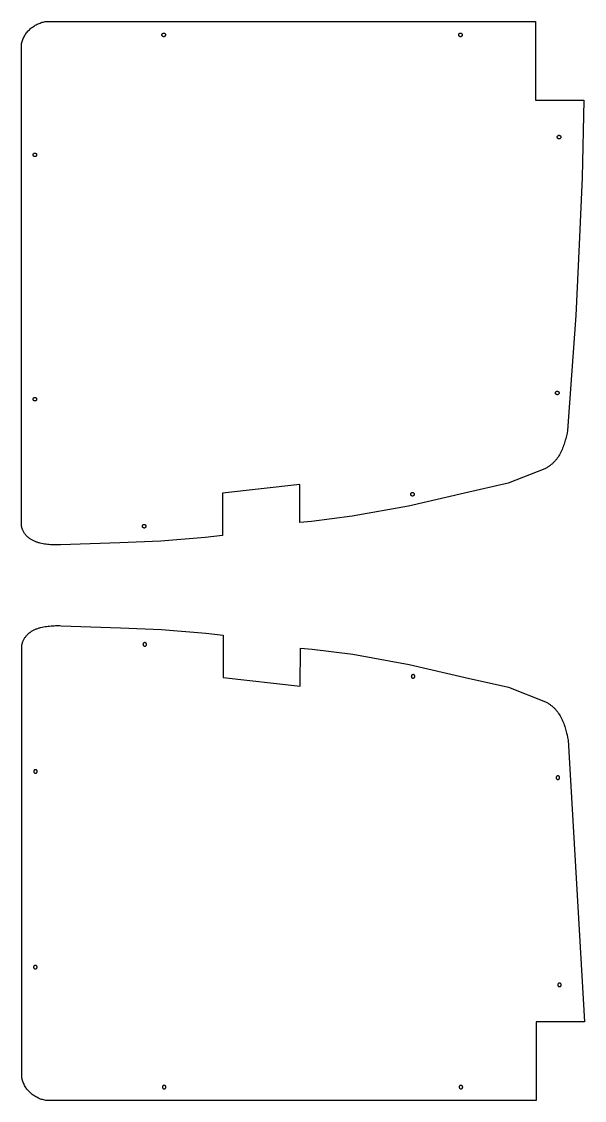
# Model space of a CAD drawing. Extents: x -3764 to 3128, y -3442 to 5238.
# Drawn here: x 1908 to 2541, y 1344 to 2559 of the extents above; entities that cross this region are included whole.
import ezdxf

# ---------------------------------------------------------------- set-up
doc = ezdxf.new("R2010")
doc.units = 0
doc.layers.add('Default_Layer', color=1, linetype='CONTINUOUS')

msp = doc.modelspace()

# ---------------------------------------------------------------- linework, layer by layer
at = {"layer": 'Default_Layer'}
for points in [[(1907.6, 1990.5), (1907.6, 2533.8), (1907.8, 2535), (1908.2, 2536.2), (1908.5, 2537.3), (1909, 2538.5), (1909.4, 2539.6), (1910, 2540.7), (1910.5, 2541.8), (1911.1, 2542.8), (1911.7, 2543.8), (1912.4, 2544.8), (1913.1, 2545.8), (1913.9, 2546.7), (1914.7, 2547.6), (1915.5, 2548.5), (1916.3, 2549.4), (1917.2, 2550.2), (1918.1, 2551), (1919, 2551.7), (1920, 2552.4), (1921, 2553.1), (1922, 2553.8), (1923, 2554.4), (1924.1, 2555), (1925.1, 2555.5), (1926.2, 2556), (1927.3, 2556.5), (1928.5, 2556.9), (1929.6, 2557.3), (1930.8, 2557.7), (1931.9, 2558), (1933.1, 2558.2), (1934.3, 2558.5), (2486.1, 2558.5), (2486.1, 2470), (2540.6, 2470), (2538.4, 2383), (2535.3, 2307.6), (2531.3, 2227.8), (2526.7, 2160.7), (2522.1, 2098.3), (2521.5, 2095.2), (2520.8, 2092.1), (2520.4, 2090.6), (2520, 2089), (2519.6, 2087.4), (2519.2, 2085.9), (2518.7, 2084.3), (2518.2, 2082.8), (2517.7, 2081.3), (2517.2, 2079.7), (2516.6, 2078.2), (2516, 2076.7), (2515.3, 2075.3), (2514.6, 2073.8), (2513.9, 2072.4), (2513.1, 2071), (2512.3, 2069.6), (2511.4, 2068.3), (2510.9, 2067.6), (2510.5, 2067), (2510, 2066.3), (2509.5, 2065.7), (2509, 2065.1), (2508.5, 2064.4), (2507.9, 2063.8), (2507.4, 2063.2), (2506.8, 2062.6), (2506.3, 2062.1), (2505.7, 2061.5), (2505.1, 2060.9), (2504.4, 2060.4), (2503.8, 2059.8), (2503.1, 2059.3), (2502.5, 2058.8), (2501.8, 2058.3), (2501.1, 2057.8), (2500.3, 2057.3), (2499.6, 2056.8), (2498.9, 2056.4), (2498.1, 2055.9), (2497.3, 2055.5), (2496.5, 2055.1), (2455.1, 2038.8), (2406.2, 2027.6), (2343.2, 2013.2), (2279.8, 2001.7), (2233.9, 1995.9), (2220.9, 1994.8), (2220.7, 2037.4), (2133.8, 2027.8), (2133.8, 1980), (2114.3, 1978), (2064.2, 1973.7), (2018.1, 1971.7), (1951.5, 1969.5), (1950, 1969.4), (1948.4, 1969.4), (1946.8, 1969.4), (1945.2, 1969.4), (1943.5, 1969.5), (1941.8, 1969.5), (1940.1, 1969.6), (1938.4, 1969.8), (1936.7, 1969.9), (1935, 1970.2), (1933.3, 1970.4), (1931.7, 1970.7), (1930, 1971.1), (1928.3, 1971.4), (1927.5, 1971.7), (1926.7, 1971.9), (1925.9, 1972.1), (1925.1, 1972.4), (1924.3, 1972.7), (1923.6, 1973), (1922.8, 1973.3), (1922, 1973.6), (1921.3, 1973.9), (1920.6, 1974.3), (1919.8, 1974.7), (1919.1, 1975.1), (1918.4, 1975.5), (1917.8, 1975.9), (1917.1, 1976.3), (1916.4, 1976.8), (1915.8, 1977.3), (1915.2, 1977.8), (1914.6, 1978.3), (1914, 1978.8), (1913.4, 1979.4), (1912.9, 1980), (1912.4, 1980.6), (1911.9, 1981.2), (1911.4, 1981.9), (1910.9, 1982.5), (1910.5, 1983.2), (1910, 1983.9), (1909.6, 1984.7), (1909.3, 1985.4), (1908.9, 1986.2), (1908.6, 1987), (1908.3, 1987.9), (1908, 1988.7), (1907.8, 1989.6), (1907.6, 1990.5)], [(2067.6, 2545.5), (2067.8, 2545.5), (2068, 2545.5), (2068.2, 2545.4), (2068.3, 2545.3), (2068.5, 2545.3), (2068.7, 2545.2), (2068.8, 2545), (2069, 2544.9), (2069.1, 2544.8), (2069.2, 2544.6), (2069.3, 2544.5), (2069.4, 2544.3), (2069.5, 2544.1), (2069.5, 2543.9), (2069.5, 2543.7), (2069.6, 2543.5), (2069.5, 2543.3), (2069.5, 2543.1), (2069.5, 2542.9), (2069.4, 2542.7), (2069.3, 2542.6), (2069.2, 2542.4), (2069.1, 2542.2), (2069, 2542.1), (2068.8, 2542), (2068.7, 2541.8), (2068.5, 2541.7), (2068.3, 2541.7), (2068.2, 2541.6), (2068, 2541.5), (2067.8, 2541.5), (2067.6, 2541.5), (2067.4, 2541.5), (2067.2, 2541.5), (2067, 2541.6), (2066.8, 2541.7), (2066.6, 2541.7), (2066.4, 2541.8), (2066.3, 2542), (2066.1, 2542.1), (2066, 2542.2), (2065.9, 2542.4), (2065.8, 2542.6), (2065.7, 2542.7), (2065.6, 2542.9), (2065.6, 2543.1), (2065.6, 2543.3), (2065.6, 2543.5), (2065.6, 2543.7), (2065.6, 2543.9), (2065.6, 2544.1), (2065.7, 2544.3), (2065.8, 2544.5), (2065.9, 2544.6), (2066, 2544.8), (2066.1, 2544.9), (2066.3, 2545), (2066.4, 2545.2), (2066.6, 2545.3), (2066.8, 2545.3), (2067, 2545.4), (2067.2, 2545.5), (2067.4, 2545.5), (2067.6, 2545.5)], [(2401.6, 2545.5), (2401.8, 2545.5), (2402, 2545.5), (2402.2, 2545.4), (2402.3, 2545.3), (2402.5, 2545.3), (2402.7, 2545.2), (2402.8, 2545), (2403, 2544.9), (2403.1, 2544.8), (2403.2, 2544.6), (2403.3, 2544.5), (2403.4, 2544.3), (2403.5, 2544.1), (2403.5, 2543.9), (2403.5, 2543.7), (2403.6, 2543.5), (2403.5, 2543.3), (2403.5, 2543.1), (2403.5, 2542.9), (2403.4, 2542.7), (2403.3, 2542.6), (2403.2, 2542.4), (2403.1, 2542.2), (2403, 2542.1), (2402.8, 2542), (2402.7, 2541.8), (2402.5, 2541.7), (2402.3, 2541.7), (2402.2, 2541.6), (2402, 2541.5), (2401.8, 2541.5), (2401.6, 2541.5), (2401.4, 2541.5), (2401.2, 2541.5), (2401, 2541.6), (2400.8, 2541.7), (2400.6, 2541.7), (2400.4, 2541.8), (2400.3, 2542), (2400.1, 2542.1), (2400, 2542.2), (2399.9, 2542.4), (2399.8, 2542.6), (2399.7, 2542.7), (2399.6, 2542.9), (2399.6, 2543.1), (2399.6, 2543.3), (2399.6, 2543.5), (2399.6, 2543.7), (2399.6, 2543.9), (2399.6, 2544.1), (2399.7, 2544.3), (2399.8, 2544.5), (2399.9, 2544.6), (2400, 2544.8), (2400.1, 2544.9), (2400.3, 2545), (2400.4, 2545.2), (2400.6, 2545.3), (2400.8, 2545.3), (2401, 2545.4), (2401.2, 2545.5), (2401.4, 2545.5), (2401.6, 2545.5)], [(2512.6, 2430.5), (2512.8, 2430.5), (2513, 2430.5), (2513.2, 2430.4), (2513.3, 2430.3), (2513.5, 2430.3), (2513.7, 2430.2), (2513.8, 2430), (2514, 2429.9), (2514.1, 2429.8), (2514.2, 2429.6), (2514.3, 2429.5), (2514.4, 2429.3), (2514.5, 2429.1), (2514.5, 2428.9), (2514.5, 2428.7), (2514.6, 2428.5), (2514.5, 2428.3), (2514.5, 2428.1), (2514.5, 2427.9), (2514.4, 2427.7), (2514.3, 2427.6), (2514.2, 2427.4), (2514.1, 2427.2), (2514, 2427.1), (2513.8, 2427), (2513.7, 2426.8), (2513.5, 2426.7), (2513.3, 2426.7), (2513.2, 2426.6), (2513, 2426.5), (2512.8, 2426.5), (2512.6, 2426.5), (2512.4, 2426.5), (2512.2, 2426.5), (2512, 2426.6), (2511.8, 2426.7), (2511.6, 2426.7), (2511.4, 2426.8), (2511.3, 2427), (2511.1, 2427.1), (2511, 2427.2), (2510.9, 2427.4), (2510.8, 2427.6), (2510.7, 2427.7), (2510.6, 2427.9), (2510.6, 2428.1), (2510.6, 2428.3), (2510.6, 2428.5), (2510.6, 2428.7), (2510.6, 2428.9), (2510.6, 2429.1), (2510.7, 2429.3), (2510.8, 2429.5), (2510.9, 2429.6), (2511, 2429.8), (2511.1, 2429.9), (2511.3, 2430), (2511.4, 2430.2), (2511.6, 2430.3), (2511.8, 2430.3), (2512, 2430.4), (2512.2, 2430.5), (2512.4, 2430.5), (2512.6, 2430.5)], [(1922.6, 2410.5), (1922.8, 2410.5), (1923, 2410.5), (1923.2, 2410.4), (1923.3, 2410.3), (1923.5, 2410.3), (1923.7, 2410.2), (1923.8, 2410), (1924, 2409.9), (1924.1, 2409.8), (1924.2, 2409.6), (1924.3, 2409.5), (1924.4, 2409.3), (1924.5, 2409.1), (1924.5, 2408.9), (1924.5, 2408.7), (1924.6, 2408.5), (1924.5, 2408.3), (1924.5, 2408.1), (1924.5, 2407.9), (1924.4, 2407.7), (1924.3, 2407.6), (1924.2, 2407.4), (1924.1, 2407.2), (1924, 2407.1), (1923.8, 2407), (1923.7, 2406.8), (1923.5, 2406.7), (1923.3, 2406.7), (1923.2, 2406.6), (1923, 2406.5), (1922.8, 2406.5), (1922.6, 2406.5), (1922.4, 2406.5), (1922.2, 2406.5), (1922, 2406.6), (1921.8, 2406.7), (1921.6, 2406.7), (1921.4, 2406.8), (1921.3, 2407), (1921.1, 2407.1), (1921, 2407.2), (1920.9, 2407.4), (1920.8, 2407.6), (1920.7, 2407.7), (1920.6, 2407.9), (1920.6, 2408.1), (1920.6, 2408.3), (1920.6, 2408.5), (1920.6, 2408.7), (1920.6, 2408.9), (1920.6, 2409.1), (1920.7, 2409.3), (1920.8, 2409.5), (1920.9, 2409.6), (1921, 2409.8), (1921.1, 2409.9), (1921.3, 2410), (1921.4, 2410.2), (1921.6, 2410.3), (1921.8, 2410.3), (1922, 2410.4), (1922.2, 2410.5), (1922.4, 2410.5), (1922.6, 2410.5)], [(2510.6, 2142.5), (2510.8, 2142.5), (2511, 2142.5), (2511.2, 2142.4), (2511.3, 2142.3), (2511.5, 2142.3), (2511.7, 2142.2), (2511.8, 2142), (2512, 2141.9), (2512.1, 2141.8), (2512.2, 2141.6), (2512.3, 2141.5), (2512.4, 2141.3), (2512.5, 2141.1), (2512.5, 2140.9), (2512.5, 2140.7), (2512.6, 2140.5), (2512.5, 2140.3), (2512.5, 2140.1), (2512.5, 2139.9), (2512.4, 2139.7), (2512.3, 2139.6), (2512.2, 2139.4), (2512.1, 2139.2), (2512, 2139.1), (2511.8, 2139), (2511.7, 2138.8), (2511.5, 2138.7), (2511.3, 2138.7), (2511.2, 2138.6), (2511, 2138.5), (2510.8, 2138.5), (2510.6, 2138.5), (2510.4, 2138.5), (2510.2, 2138.5), (2510, 2138.6), (2509.8, 2138.7), (2509.6, 2138.7), (2509.4, 2138.8), (2509.3, 2139), (2509.1, 2139.1), (2509, 2139.2), (2508.9, 2139.4), (2508.8, 2139.6), (2508.7, 2139.7), (2508.6, 2139.9), (2508.6, 2140.1), (2508.6, 2140.3), (2508.6, 2140.5), (2508.6, 2140.7), (2508.6, 2140.9), (2508.6, 2141.1), (2508.7, 2141.3), (2508.8, 2141.5), (2508.9, 2141.6), (2509, 2141.8), (2509.1, 2141.9), (2509.3, 2142), (2509.4, 2142.2), (2509.6, 2142.3), (2509.8, 2142.3), (2510, 2142.4), (2510.2, 2142.5), (2510.4, 2142.5), (2510.6, 2142.5)], [(1922.6, 2135.5), (1922.8, 2135.5), (1923, 2135.5), (1923.2, 2135.4), (1923.3, 2135.3), (1923.5, 2135.3), (1923.7, 2135.2), (1923.8, 2135), (1924, 2134.9), (1924.1, 2134.8), (1924.2, 2134.6), (1924.3, 2134.5), (1924.4, 2134.3), (1924.5, 2134.1), (1924.5, 2133.9), (1924.5, 2133.7), (1924.6, 2133.5), (1924.5, 2133.3), (1924.5, 2133.1), (1924.5, 2132.9), (1924.4, 2132.7), (1924.3, 2132.6), (1924.2, 2132.4), (1924.1, 2132.2), (1924, 2132.1), (1923.8, 2132), (1923.7, 2131.8), (1923.5, 2131.7), (1923.3, 2131.7), (1923.2, 2131.6), (1923, 2131.5), (1922.8, 2131.5), (1922.6, 2131.5), (1922.4, 2131.5), (1922.2, 2131.5), (1922, 2131.6), (1921.8, 2131.7), (1921.6, 2131.7), (1921.4, 2131.8), (1921.3, 2132), (1921.1, 2132.1), (1921, 2132.2), (1920.9, 2132.4), (1920.8, 2132.6), (1920.7, 2132.7), (1920.6, 2132.9), (1920.6, 2133.1), (1920.6, 2133.3), (1920.6, 2133.5), (1920.6, 2133.7), (1920.6, 2133.9), (1920.6, 2134.1), (1920.7, 2134.3), (1920.8, 2134.5), (1920.9, 2134.6), (1921, 2134.8), (1921.1, 2134.9), (1921.3, 2135), (1921.4, 2135.2), (1921.6, 2135.3), (1921.8, 2135.3), (1922, 2135.4), (1922.2, 2135.5), (1922.4, 2135.5), (1922.6, 2135.5)], [(2347.6, 2028.5), (2347.8, 2028.5), (2348, 2028.5), (2348.2, 2028.4), (2348.3, 2028.3), (2348.5, 2028.3), (2348.7, 2028.2), (2348.8, 2028), (2349, 2027.9), (2349.1, 2027.8), (2349.2, 2027.6), (2349.3, 2027.5), (2349.4, 2027.3), (2349.5, 2027.1), (2349.5, 2026.9), (2349.5, 2026.7), (2349.6, 2026.5), (2349.5, 2026.3), (2349.5, 2026.1), (2349.5, 2025.9), (2349.4, 2025.7), (2349.3, 2025.6), (2349.2, 2025.4), (2349.1, 2025.2), (2349, 2025.1), (2348.8, 2025), (2348.7, 2024.8), (2348.5, 2024.7), (2348.3, 2024.7), (2348.2, 2024.6), (2348, 2024.5), (2347.8, 2024.5), (2347.6, 2024.5), (2347.4, 2024.5), (2347.2, 2024.5), (2347, 2024.6), (2346.8, 2024.7), (2346.6, 2024.7), (2346.4, 2024.8), (2346.3, 2025), (2346.1, 2025.1), (2346, 2025.2), (2345.9, 2025.4), (2345.8, 2025.6), (2345.7, 2025.7), (2345.6, 2025.9), (2345.6, 2026.1), (2345.6, 2026.3), (2345.6, 2026.5), (2345.6, 2026.7), (2345.6, 2026.9), (2345.6, 2027.1), (2345.7, 2027.3), (2345.8, 2027.5), (2345.9, 2027.6), (2346, 2027.8), (2346.1, 2027.9), (2346.3, 2028), (2346.4, 2028.2), (2346.6, 2028.3), (2346.8, 2028.3), (2347, 2028.4), (2347.2, 2028.5), (2347.4, 2028.5), (2347.6, 2028.5)], [(2045.6, 1992.5), (2045.8, 1992.5), (2046, 1992.5), (2046.2, 1992.4), (2046.3, 1992.3), (2046.5, 1992.3), (2046.7, 1992.2), (2046.8, 1992), (2047, 1991.9), (2047.1, 1991.8), (2047.2, 1991.6), (2047.3, 1991.5), (2047.4, 1991.3), (2047.5, 1991.1), (2047.5, 1990.9), (2047.5, 1990.7), (2047.6, 1990.5), (2047.5, 1990.3), (2047.5, 1990.1), (2047.5, 1989.9), (2047.4, 1989.7), (2047.3, 1989.6), (2047.2, 1989.4), (2047.1, 1989.2), (2047, 1989.1), (2046.8, 1989), (2046.7, 1988.8), (2046.5, 1988.7), (2046.3, 1988.7), (2046.2, 1988.6), (2046, 1988.5), (2045.8, 1988.5), (2045.6, 1988.5), (2045.4, 1988.5), (2045.2, 1988.5), (2045, 1988.6), (2044.8, 1988.7), (2044.6, 1988.7), (2044.4, 1988.8), (2044.3, 1989), (2044.1, 1989.1), (2044, 1989.2), (2043.9, 1989.4), (2043.8, 1989.6), (2043.7, 1989.7), (2043.6, 1989.9), (2043.6, 1990.1), (2043.6, 1990.3), (2043.6, 1990.5), (2043.6, 1990.7), (2043.6, 1990.9), (2043.6, 1991.1), (2043.7, 1991.3), (2043.8, 1991.5), (2043.9, 1991.6), (2044, 1991.8), (2044.1, 1991.9), (2044.3, 1992), (2044.4, 1992.2), (2044.6, 1992.3), (2044.8, 1992.3), (2045, 1992.4), (2045.2, 1992.5), (2045.4, 1992.5), (2045.6, 1992.5)], [(1908.1, 1369), (1908, 1369.2), (1908, 1532.3), (1908, 1857.1), (1908.2, 1858.1), (1908.5, 1858.9), (1908.7, 1859.8), (1909, 1860.6), (1909.4, 1861.5), (1909.7, 1862.2), (1910.1, 1863), (1910.5, 1863.8), (1910.9, 1864.5), (1911.4, 1865.2), (1911.8, 1865.8), (1912.3, 1866.5), (1912.8, 1867.1), (1913.4, 1867.7), (1913.9, 1868.3), (1914.5, 1868.9), (1915.1, 1869.4), (1915.7, 1870), (1916.3, 1870.5), (1916.9, 1871), (1917.6, 1871.4), (1918.3, 1871.9), (1918.9, 1872.3), (1919.6, 1872.7), (1920.4, 1873.1), (1921.1, 1873.5), (1921.8, 1873.9), (1922.6, 1874.2), (1923.3, 1874.5), (1924.1, 1874.9), (1924.9, 1875.2), (1925.7, 1875.4), (1926.5, 1875.7), (1927.3, 1876), (1928.1, 1876.2), (1928.9, 1876.4), (1930.6, 1876.8), (1932.3, 1877.2), (1934, 1877.5), (1935.7, 1877.8), (1937.4, 1878), (1939.1, 1878.2), (1940.8, 1878.3), (1942.5, 1878.4), (1944.2, 1878.5), (1945.8, 1878.6), (1947.5, 1878.6), (1949.1, 1878.6), (1950.6, 1878.6), (1952.2, 1878.5), (2018.8, 1876.3), (2064.9, 1874.3), (2114.9, 1870), (2134.4, 1868), (2134.4, 1820.2), (2221.3, 1810.6), (2221.6, 1853.3), (2234.6, 1852.1), (2280.5, 1846.4), (2343.8, 1834.8), (2406.8, 1820.4), (2455.8, 1809.2), (2497.2, 1792.9), (2498, 1792.5), (2498.8, 1792.1), (2499.5, 1791.6), (2500.3, 1791.2), (2501, 1790.7), (2501.8, 1790.2), (2502.5, 1789.7), (2503.1, 1789.2), (2503.8, 1788.7), (2504.5, 1788.2), (2505.1, 1787.6), (2505.7, 1787.1), (2506.3, 1786.5), (2506.9, 1786), (2507.5, 1785.4), (2508.1, 1784.8), (2508.6, 1784.2), (2509.2, 1783.6), (2509.7, 1783), (2510.2, 1782.3), (2510.7, 1781.7), (2511.2, 1781.1), (2511.6, 1780.4), (2512.1, 1779.7), (2513, 1778.4), (2513.8, 1777), (2514.6, 1775.6), (2515.3, 1774.2), (2516, 1772.7), (2516.6, 1771.3), (2517.3, 1769.8), (2517.8, 1768.3), (2518.4, 1766.8), (2518.9, 1765.2), (2519.4, 1763.7), (2519.9, 1762.1), (2520.3, 1760.6), (2520.7, 1759), (2521.1, 1757.5), (2521.5, 1755.9), (2522.2, 1752.8), (2522.8, 1749.7), (2541.1, 1432.7), (2486.6, 1432.7), (2486.6, 1344.2), (1934.8, 1344.3), (1933.6, 1344.5), (1932.4, 1344.8), (1931.3, 1345.1), (1930.1, 1345.4), (1929, 1345.8), (1927.9, 1346.2), (1926.7, 1346.7), (1925.7, 1347.2), (1924.6, 1347.8), (1923.5, 1348.3), (1922.5, 1349), (1921.5, 1349.6), (1920.5, 1350.3), (1919.5, 1351), (1918.6, 1351.8), (1917.7, 1352.6), (1916.8, 1353.4), (1916, 1354.2), (1915.2, 1355.1), (1914.4, 1356), (1913.6, 1357), (1912.9, 1357.9), (1912.3, 1358.9), (1911.6, 1359.9), (1911, 1361), (1910.5, 1362.1), (1910, 1363.2), (1909.5, 1364.3), (1909.1, 1365.4), (1908.7, 1366.6), (1908.4, 1367.8), (1908.1, 1369)], [(2046.2, 1855.5), (2046.4, 1855.5), (2046.6, 1855.6), (2046.8, 1855.6), (2047, 1855.7), (2047.2, 1855.8), (2047.4, 1855.9), (2047.5, 1856), (2047.7, 1856.1), (2047.8, 1856.2), (2047.9, 1856.4), (2048, 1856.6), (2048.1, 1856.7), (2048.2, 1856.9), (2048.2, 1857.1), (2048.2, 1857.3), (2048.2, 1857.5), (2048.2, 1857.7), (2048.2, 1857.9), (2048.2, 1858.1), (2048.1, 1858.3), (2048, 1858.5), (2047.9, 1858.6), (2047.8, 1858.8), (2047.7, 1858.9), (2047.5, 1859.1), (2047.4, 1859.2), (2047.2, 1859.3), (2047, 1859.4), (2046.8, 1859.4), (2046.6, 1859.5), (2046.4, 1859.5), (2046.2, 1859.5), (2046, 1859.5), (2045.8, 1859.5), (2045.7, 1859.4), (2045.5, 1859.4), (2045.3, 1859.3), (2045.1, 1859.2), (2045, 1859.1), (2044.8, 1858.9), (2044.7, 1858.8), (2044.6, 1858.6), (2044.5, 1858.5), (2044.4, 1858.3), (2044.3, 1858.1), (2044.3, 1857.9), (2044.3, 1857.7), (2044.2, 1857.5), (2044.3, 1857.3), (2044.3, 1857.1), (2044.3, 1856.9), (2044.4, 1856.7), (2044.5, 1856.6), (2044.6, 1856.4), (2044.7, 1856.2), (2044.8, 1856.1), (2045, 1856), (2045.1, 1855.9), (2045.3, 1855.8), (2045.5, 1855.7), (2045.7, 1855.6), (2045.8, 1855.6), (2046, 1855.5), (2046.2, 1855.5)], [(2348.2, 1819.5), (2348.4, 1819.5), (2348.6, 1819.6), (2348.8, 1819.6), (2349, 1819.7), (2349.2, 1819.8), (2349.4, 1819.9), (2349.5, 1820), (2349.7, 1820.1), (2349.8, 1820.2), (2349.9, 1820.4), (2350, 1820.6), (2350.1, 1820.7), (2350.2, 1820.9), (2350.2, 1821.1), (2350.2, 1821.3), (2350.2, 1821.5), (2350.2, 1821.7), (2350.2, 1821.9), (2350.2, 1822.1), (2350.1, 1822.3), (2350, 1822.5), (2349.9, 1822.6), (2349.8, 1822.8), (2349.7, 1822.9), (2349.5, 1823.1), (2349.4, 1823.2), (2349.2, 1823.3), (2349, 1823.4), (2348.8, 1823.4), (2348.6, 1823.5), (2348.4, 1823.5), (2348.2, 1823.5), (2348, 1823.5), (2347.8, 1823.5), (2347.7, 1823.4), (2347.5, 1823.4), (2347.3, 1823.3), (2347.1, 1823.2), (2347, 1823.1), (2346.8, 1822.9), (2346.7, 1822.8), (2346.6, 1822.6), (2346.5, 1822.5), (2346.4, 1822.3), (2346.3, 1822.1), (2346.3, 1821.9), (2346.3, 1821.7), (2346.2, 1821.5), (2346.3, 1821.3), (2346.3, 1821.1), (2346.3, 1820.9), (2346.4, 1820.7), (2346.5, 1820.6), (2346.6, 1820.4), (2346.7, 1820.2), (2346.8, 1820.1), (2347, 1820), (2347.1, 1819.9), (2347.3, 1819.8), (2347.5, 1819.7), (2347.7, 1819.6), (2347.8, 1819.6), (2348, 1819.5), (2348.2, 1819.5)], [(1923.2, 1712.5), (1923.4, 1712.5), (1923.6, 1712.6), (1923.8, 1712.6), (1924, 1712.7), (1924.2, 1712.8), (1924.4, 1712.9), (1924.5, 1713), (1924.7, 1713.1), (1924.8, 1713.2), (1924.9, 1713.4), (1925, 1713.6), (1925.1, 1713.7), (1925.2, 1713.9), (1925.2, 1714.1), (1925.2, 1714.3), (1925.2, 1714.5), (1925.2, 1714.7), (1925.2, 1714.9), (1925.2, 1715.1), (1925.1, 1715.3), (1925, 1715.5), (1924.9, 1715.6), (1924.8, 1715.8), (1924.7, 1715.9), (1924.5, 1716.1), (1924.4, 1716.2), (1924.2, 1716.3), (1924, 1716.4), (1923.8, 1716.4), (1923.6, 1716.5), (1923.4, 1716.5), (1923.2, 1716.5), (1923, 1716.5), (1922.8, 1716.5), (1922.7, 1716.4), (1922.5, 1716.4), (1922.3, 1716.3), (1922.1, 1716.2), (1922, 1716.1), (1921.8, 1715.9), (1921.7, 1715.8), (1921.6, 1715.6), (1921.5, 1715.5), (1921.4, 1715.3), (1921.3, 1715.1), (1921.3, 1714.9), (1921.3, 1714.7), (1921.2, 1714.5), (1921.3, 1714.3), (1921.3, 1714.1), (1921.3, 1713.9), (1921.4, 1713.7), (1921.5, 1713.6), (1921.6, 1713.4), (1921.7, 1713.2), (1921.8, 1713.1), (1922, 1713), (1922.1, 1712.9), (1922.3, 1712.8), (1922.5, 1712.7), (1922.7, 1712.6), (1922.8, 1712.6), (1923, 1712.5), (1923.2, 1712.5)], [(2511.2, 1705.5), (2511.4, 1705.5), (2511.6, 1705.6), (2511.8, 1705.6), (2512, 1705.7), (2512.2, 1705.8), (2512.4, 1705.9), (2512.5, 1706), (2512.7, 1706.1), (2512.8, 1706.2), (2512.9, 1706.4), (2513, 1706.6), (2513.1, 1706.7), (2513.2, 1706.9), (2513.2, 1707.1), (2513.2, 1707.3), (2513.2, 1707.5), (2513.2, 1707.7), (2513.2, 1707.9), (2513.2, 1708.1), (2513.1, 1708.3), (2513, 1708.5), (2512.9, 1708.6), (2512.8, 1708.8), (2512.7, 1708.9), (2512.5, 1709.1), (2512.4, 1709.2), (2512.2, 1709.3), (2512, 1709.4), (2511.8, 1709.4), (2511.6, 1709.5), (2511.4, 1709.5), (2511.2, 1709.5), (2511, 1709.5), (2510.8, 1709.5), (2510.6, 1709.4), (2510.5, 1709.4), (2510.3, 1709.3), (2510.1, 1709.2), (2510, 1709.1), (2509.8, 1708.9), (2509.7, 1708.8), (2509.6, 1708.6), (2509.5, 1708.5), (2509.4, 1708.3), (2509.3, 1708.1), (2509.3, 1707.9), (2509.3, 1707.7), (2509.2, 1707.5), (2509.3, 1707.3), (2509.3, 1707.1), (2509.3, 1706.9), (2509.4, 1706.7), (2509.5, 1706.6), (2509.6, 1706.4), (2509.7, 1706.2), (2509.8, 1706.1), (2510, 1706), (2510.1, 1705.9), (2510.3, 1705.8), (2510.5, 1705.7), (2510.6, 1705.6), (2510.8, 1705.6), (2511, 1705.5), (2511.2, 1705.5)], [(1923.1, 1492.2), (1923.3, 1492.3), (1923.5, 1492.3), (1923.7, 1492.3), (1923.8, 1492.4), (1924, 1492.5), (1924.2, 1492.6), (1924.3, 1492.7), (1924.5, 1492.8), (1924.6, 1493), (1924.7, 1493.1), (1924.8, 1493.3), (1924.9, 1493.5), (1925, 1493.6), (1925, 1493.8), (1925.1, 1494), (1925.1, 1494.2), (1925.1, 1494.4), (1925, 1494.6), (1925, 1494.8), (1924.9, 1495), (1924.8, 1495.2), (1924.7, 1495.4), (1924.6, 1495.5), (1924.5, 1495.7), (1924.3, 1495.8), (1924.2, 1495.9), (1924, 1496), (1923.8, 1496.1), (1923.7, 1496.2), (1923.5, 1496.2), (1923.3, 1496.2), (1923.1, 1496.2), (1922.9, 1496.2), (1922.7, 1496.2), (1922.5, 1496.2), (1922.3, 1496.1), (1922.1, 1496), (1922, 1495.9), (1921.8, 1495.8), (1921.7, 1495.7), (1921.5, 1495.5), (1921.4, 1495.4), (1921.3, 1495.2), (1921.2, 1495), (1921.2, 1494.8), (1921.1, 1494.6), (1921.1, 1494.4), (1921.1, 1494.2), (1921.1, 1494), (1921.1, 1493.8), (1921.2, 1493.6), (1921.2, 1493.5), (1921.3, 1493.3), (1921.4, 1493.1), (1921.5, 1493), (1921.7, 1492.8), (1921.8, 1492.7), (1922, 1492.6), (1922.1, 1492.5), (1922.3, 1492.4), (1922.5, 1492.3), (1922.7, 1492.3), (1922.9, 1492.3), (1923.1, 1492.2)], [(2513.1, 1472.2), (2513.3, 1472.3), (2513.5, 1472.3), (2513.7, 1472.3), (2513.8, 1472.4), (2514, 1472.5), (2514.2, 1472.6), (2514.3, 1472.7), (2514.5, 1472.8), (2514.6, 1473), (2514.7, 1473.1), (2514.8, 1473.3), (2514.9, 1473.5), (2515, 1473.6), (2515, 1473.8), (2515.1, 1474), (2515.1, 1474.2), (2515.1, 1474.4), (2515, 1474.6), (2515, 1474.8), (2514.9, 1475), (2514.8, 1475.2), (2514.7, 1475.4), (2514.6, 1475.5), (2514.5, 1475.7), (2514.3, 1475.8), (2514.2, 1475.9), (2514, 1476), (2513.8, 1476.1), (2513.7, 1476.2), (2513.5, 1476.2), (2513.3, 1476.2), (2513.1, 1476.2), (2512.9, 1476.2), (2512.7, 1476.2), (2512.5, 1476.2), (2512.3, 1476.1), (2512.1, 1476), (2512, 1475.9), (2511.8, 1475.8), (2511.7, 1475.7), (2511.5, 1475.5), (2511.4, 1475.4), (2511.3, 1475.2), (2511.2, 1475), (2511.2, 1474.8), (2511.1, 1474.6), (2511.1, 1474.4), (2511.1, 1474.2), (2511.1, 1474), (2511.1, 1473.8), (2511.2, 1473.6), (2511.2, 1473.5), (2511.3, 1473.3), (2511.4, 1473.1), (2511.5, 1473), (2511.7, 1472.8), (2511.8, 1472.7), (2512, 1472.6), (2512.1, 1472.5), (2512.3, 1472.4), (2512.5, 1472.3), (2512.7, 1472.3), (2512.9, 1472.3), (2513.1, 1472.2)], [(2068.1, 1357.2), (2068.3, 1357.3), (2068.5, 1357.3), (2068.7, 1357.3), (2068.8, 1357.4), (2069, 1357.5), (2069.2, 1357.6), (2069.3, 1357.7), (2069.5, 1357.8), (2069.6, 1358), (2069.7, 1358.1), (2069.8, 1358.3), (2069.9, 1358.5), (2070, 1358.6), (2070, 1358.8), (2070.1, 1359), (2070.1, 1359.2), (2070.1, 1359.4), (2070, 1359.6), (2070, 1359.8), (2069.9, 1360), (2069.8, 1360.2), (2069.7, 1360.4), (2069.6, 1360.5), (2069.5, 1360.7), (2069.3, 1360.8), (2069.2, 1360.9), (2069, 1361), (2068.8, 1361.1), (2068.7, 1361.2), (2068.5, 1361.2), (2068.3, 1361.2), (2068.1, 1361.2), (2067.9, 1361.2), (2067.7, 1361.2), (2067.5, 1361.2), (2067.3, 1361.1), (2067.1, 1361), (2067, 1360.9), (2066.8, 1360.8), (2066.7, 1360.7), (2066.5, 1360.5), (2066.4, 1360.4), (2066.3, 1360.2), (2066.2, 1360), (2066.2, 1359.8), (2066.1, 1359.6), (2066.1, 1359.4), (2066.1, 1359.2), (2066.1, 1359), (2066.1, 1358.8), (2066.2, 1358.6), (2066.2, 1358.5), (2066.3, 1358.3), (2066.4, 1358.1), (2066.5, 1358), (2066.7, 1357.8), (2066.8, 1357.7), (2067, 1357.6), (2067.1, 1357.5), (2067.3, 1357.4), (2067.5, 1357.3), (2067.7, 1357.3), (2067.9, 1357.3), (2068.1, 1357.2)], [(2402.1, 1357.2), (2402.3, 1357.3), (2402.5, 1357.3), (2402.7, 1357.3), (2402.8, 1357.4), (2403, 1357.5), (2403.2, 1357.6), (2403.3, 1357.7), (2403.5, 1357.8), (2403.6, 1358), (2403.7, 1358.1), (2403.8, 1358.3), (2403.9, 1358.5), (2404, 1358.6), (2404, 1358.8), (2404.1, 1359), (2404.1, 1359.2), (2404.1, 1359.4), (2404, 1359.6), (2404, 1359.8), (2403.9, 1360), (2403.8, 1360.2), (2403.7, 1360.4), (2403.6, 1360.5), (2403.5, 1360.7), (2403.3, 1360.8), (2403.2, 1360.9), (2403, 1361), (2402.8, 1361.1), (2402.7, 1361.2), (2402.5, 1361.2), (2402.3, 1361.2), (2402.1, 1361.2), (2401.9, 1361.2), (2401.7, 1361.2), (2401.5, 1361.2), (2401.3, 1361.1), (2401.1, 1361), (2401, 1360.9), (2400.8, 1360.8), (2400.7, 1360.7), (2400.5, 1360.5), (2400.4, 1360.4), (2400.3, 1360.2), (2400.2, 1360), (2400.2, 1359.8), (2400.1, 1359.6), (2400.1, 1359.4), (2400.1, 1359.2), (2400.1, 1359), (2400.1, 1358.8), (2400.2, 1358.6), (2400.2, 1358.5), (2400.3, 1358.3), (2400.4, 1358.1), (2400.5, 1358), (2400.7, 1357.8), (2400.8, 1357.7), (2401, 1357.6), (2401.1, 1357.5), (2401.3, 1357.4), (2401.5, 1357.3), (2401.7, 1357.3), (2401.9, 1357.3), (2402.1, 1357.2)]]:
    msp.add_lwpolyline(points, close=True, dxfattribs=at)

doc.saveas('drawing.dxf')
